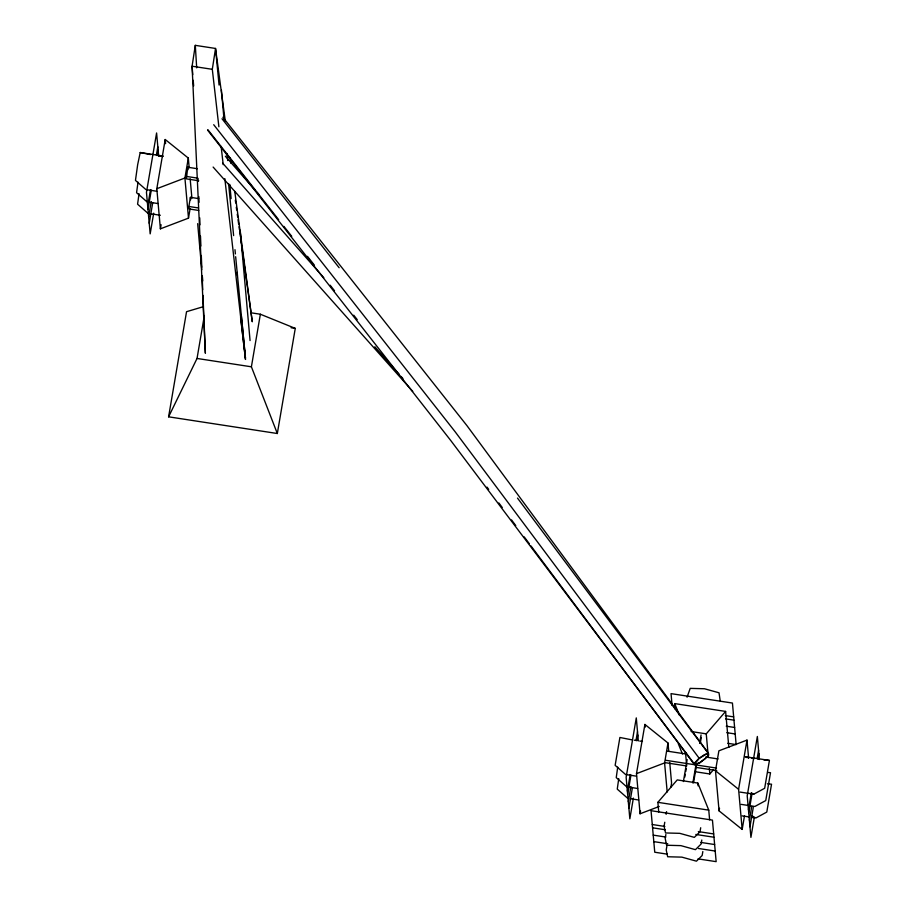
<?xml version="1.0" encoding="UTF-8"?>
<svg xmlns="http://www.w3.org/2000/svg" width="907" height="907" viewBox="0 0 907 907"><rect width="100%" height="100%" fill="white"/><g stroke="black" fill="none" stroke-linecap="round" stroke-linejoin="round"><path stroke-width="1.36" d="M138.034 182.182L136.56 192.692L147.002 201.864M139.054 193.69L137.581 204.2L148.034 213.372L160.346 215.265M617.712 767.118L616.238 777.616L626.68 786.8M618.744 778.625L617.259 789.124L627.712 798.307M225.333 121.334L215.526 48.456L195.3 45.35L192.08 66.222L205.367 353.22L202.964 295.387M218.882 126.787L212.306 69.317L215.526 48.456L219.063 85.043M147.694 206.161L150.517 189.586M156.412 155.063L157.829 146.787M147.988 209.449L151.288 190.119M157.183 155.596L158.124 150.074M148.635 216.762L151.231 201.569M149.224 223.269L152.75 202.556M190.085 208.825L188.497 218.134L160.392 228.836L156.809 188.713L165.21 139.508L188.316 158.079L189.178 167.761M153.702 213.156L150.165 233.87L146.458 192.341L156.594 132.966L158.657 155.993M160.392 228.836L161.095 224.743M188.497 218.134L184.915 178.01L188.316 158.079M198.735 180.765L186.389 178.872L187.738 167.239L197.329 168.713M198.678 210.435L189.075 208.961L188.86 206.479L190.413 197.329L198.644 198.599M250.615 312.734L260.366 314.23L295.274 328.379L277.327 433.512L168.6 416.823L186.547 311.691L203.417 306.668M168.6 416.823L197.034 358.458L204.358 315.579M277.327 433.512L251.398 366.802L260.366 314.23M627.372 791.097L630.206 774.521M636.102 739.999L637.508 731.711M627.667 794.385L630.966 775.054M636.861 740.531L637.802 735.01M628.324 801.697L630.909 786.505M628.902 808.194L632.44 787.48M659.23 806.47L640.07 813.772L636.487 773.648L644.9 724.432L667.994 743.003L668.742 751.313M633.381 798.092L629.843 818.806L626.136 777.276L636.283 717.902L638.335 740.928M640.07 813.772L640.535 811.039M667.189 791.992L664.593 762.934L667.994 743.003M664.774 822.23L664.094 826.198L665.534 832.955L679.774 833.34L694.343 837.376L700.034 831.708L700.703 827.74M666.135 814.293L666.577 811.64M670.897 787.117L671.577 783.126L669.729 762.379M665.874 834.508L665.194 838.476L666.622 845.245L680.874 845.63L695.442 849.666L701.122 843.998L701.803 840.029M666.894 846.016L666.226 849.984L667.654 856.752L681.894 857.138L696.463 861.174L702.154 855.505L702.834 851.537M683.402 781.539L687.155 759.556M684.808 777.084L685.284 774.306M685.76 771.517L686.225 768.739M692.857 782.99L695.941 764.93M699.637 743.287L701.054 734.942M693.549 782.696L696.157 767.413L695.907 764.646M700.329 742.992L701.281 737.436M744.511 815.778L742.175 829.44L719.07 810.869L715.487 770.746L718.888 750.815L746.994 740.112L748.604 758.093M719.07 810.869L719.523 808.216M742.175 829.44L738.593 789.317L746.994 740.112M748.445 809.668L751.268 793.103M757.164 758.581L758.581 750.293M748.74 812.967L752.039 793.636M757.935 759.114L758.876 753.581M749.386 820.279L751.744 806.47M749.964 826.776L753.275 807.445M754.216 818.046L750.917 837.376L747.209 795.858L757.345 736.484L759.397 759.51M163.249 156.072L140.211 152.535L137.671 164.643L135.46 180.402L145.902 189.574L156.854 191.264M745.032 756.676L769.419 760.417L764.658 788.285L753.774 794.181L740.089 792.083M687.064 697.2L690.216 688.368L704.456 688.753L719.024 692.789L720.215 700.952M530.992 545.957L694.24 764.374L699.252 758.354L708.061 753.059L517.5 498.102M708.356 757.379L706.247 733.854L725.623 711.417L674.729 703.605L675.216 709.138M658.731 812.026L657.87 802.332L677.234 779.907L697.846 783.07L708.764 810.144L709.625 819.837M694.717 771.653L709.83 773.977L713.526 769.703M708.412 753.184L704.149 754.828L698.424 758.876L694.581 762.946L694.875 764.658L699.127 763.002L704.864 758.955L708.707 754.885L708.412 753.184L466.935 425.632L222.884 117.241M156.809 188.713L184.915 178.01M636.487 773.648L664.593 762.934M694.24 764.374L699.955 762.776L708.492 755.792L708.061 753.059M763.864 759.862L769.419 760.417M767.741 772.424L770.519 772.707L765.757 800.564L754.862 806.47L741.189 804.373M767.379 783.795L771.54 784.215L766.789 812.071L755.894 817.978L751.79 817.354M212.306 69.317L192.08 66.222L192.76 74.669M158.68 155.879L162.784 156.514M186.173 176.389L197.148 178.067M188.86 206.479L198.463 207.952M149.734 202.284L157.943 203.542M291.09 327.733L295.274 328.379M197.034 358.458L251.398 366.802M725.305 715.589L733.672 716.87M725.589 718.877L733.967 720.158M726.246 726.19L734.625 727.471M726.824 732.686L735.203 733.978M691.134 731.53L706.247 733.854M727.777 743.298L736.144 744.579L732.437 703.05L671.033 693.628L672.098 705.476M634.254 740.191L636.997 740.611M639.73 741.03L642.462 741.45M746.019 757.345L748.763 757.764M751.495 758.184L754.227 758.603M667.473 751.177L686.667 754.125M705.725 757.05L718.072 758.944M665.908 760.315L716.507 768.082M664.763 762.594L686.701 765.962L685.465 752.096M696.157 767.413L716.734 770.576M636.533 776.188L625.592 774.51L615.139 765.338L619.9 737.47L631.521 739.772M629.424 787.219L637.632 788.478M657.87 802.332L708.764 810.144M630.444 798.727L638.653 799.985M742.209 815.881L749.057 816.935M652.28 824.52L664.842 826.447M698.333 831.583L713.684 833.941M652.575 827.808L665.137 829.735M695.839 834.451L713.979 837.229M653.221 835.12L665.783 837.048M700.68 842.399L714.625 844.542M653.811 841.628L667.767 843.759M698.469 848.476L715.215 851.049M667.314 854.156L654.752 852.229L651.045 810.699L712.448 820.121L716.156 861.65L698.016 858.861M140.211 152.535L150.551 154.575M751.313 792.854L753.774 794.181M752.209 815.983L754.669 817.309M715.487 770.746L738.593 789.317M213.122 167.058L412.753 391.393M222.703 163.192L323.822 277.723M374.818 346.746L399.159 374.319M401.03 376.439L402.901 378.559M225.355 156.219L255.128 190.221M256.987 192.341L258.846 194.472M222.011 118.76L339.139 267.735M213.712 124.701L455.144 431.766L699.252 758.354M207.93 129.758L278.653 219.698M283.891 226.365L291.748 236.353M307.462 256.341L314.446 265.229M330.159 285.217L334.524 290.762M353.73 315.194L357.222 319.638M207.612 130.155L450.688 440.428L694.875 764.658M487.014 487.104L488.703 489.372M498.85 502.954L502.229 507.478M511.537 519.926L515.766 525.584M524.223 536.899L529.303 543.69M674.729 703.605L679.4 715.215M678.311 743.729L682.461 754.046M235.321 200.232L235.718 203.032M236.296 207.215L236.693 210.016M237.271 214.199L237.668 217M238.053 219.789L238.643 223.984M239.029 226.773L239.414 229.573M239.811 232.362L240.389 236.557M240.786 239.346L241.364 243.541M241.761 246.33L244.096 263.098M244.482 265.887L252.282 321.77L234.754 191.411M230.231 157.773L230.99 163.385M240.57 317.314L245.502 359.444L224.823 178.645M221.127 146.412L223.213 164.632M237.112 272.417L237.385 275.229M241.217 314.536L245.457 358.05L235.661 256.715M228.587 183.543L233.621 235.605M234.981 249.686L235.389 253.903M725.623 711.417L728.831 747.391M709.342 768.444L709.83 773.977M697.846 783.07L698.095 785.836M644.9 724.432L645.138 727.199M240.208 230.185L250.06 340.556M221.421 90.144L224.052 119.713M227.067 153.51L227.702 160.55M229.834 184.495L231.092 198.576M197.669 223.655L201.773 269.753M202.397 276.737L202.771 280.932M190.164 178.826L191.899 198.202M187.738 167.239L187.953 169.734M190.413 197.329L190.64 199.823M165.21 139.508L165.584 143.657M193.214 80.304L193.656 85.938M195.3 45.35L196.694 67.866M198.066 178.305L198.191 181.128M198.837 196.649L199.075 202.295M199.721 217.805L200.016 224.857M200.492 236.149L200.9 246.024M201.32 255.887L201.785 267.18M202.136 275.637L202.726 289.752"/></g></svg>
